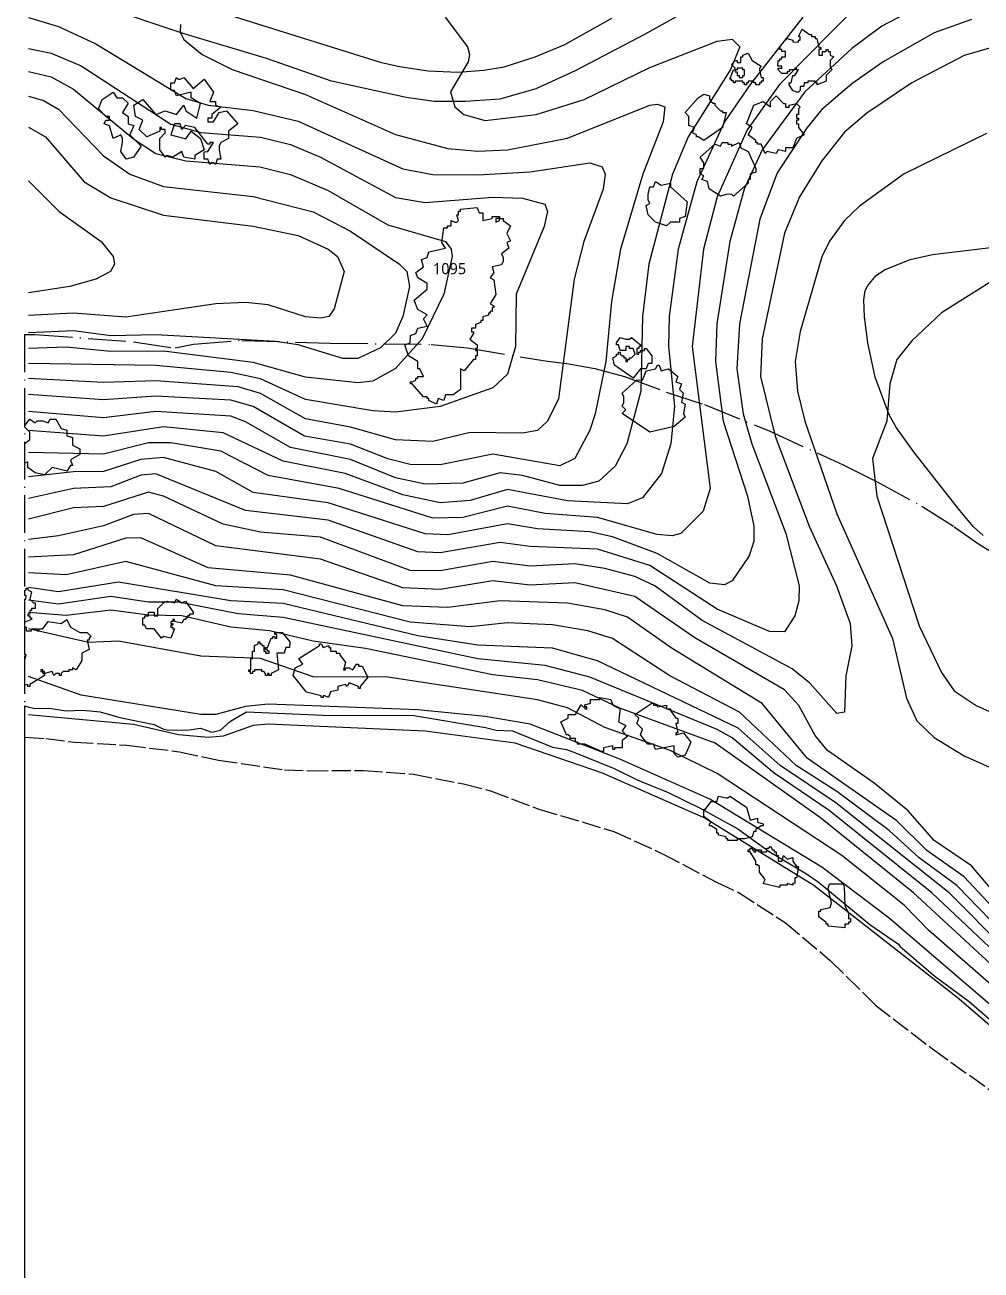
# Model space of a CAD drawing. Header units: metres. Extents: x -550 to 550, y -500 to 950.
# Drawn here: x -550 to -421.3, y 540 to 707.6 of the extents above; entities that cross this region are included whole.
import ezdxf
from ezdxf.enums import TextEntityAlignment as Align

# ---------------------------------------------------------------- set-up
doc = ezdxf.new("R2010")
doc.units = ezdxf.units.M
doc.header["$LTSCALE"] = 2
doc.linetypes.add('DASHDOT', pattern=[3.556, 2.54, -0.508, 0, -0.508])
doc.linetypes.add('DASHED', pattern=[1.524, 1.27, -0.254])
for name, color, linetype in [('SITE-FLOOD-LIMIT', 5, 'DASHED'), ('SITE-PARKING', 250, 'CONTINUOUS'), ('SITE-ROAD-GRAVEL', 32, 'CONTINUOUS'), ('SITE-SETBACK-WATER', 1, 'DASHDOT'), ('SITE-TREE-CANOPY', 94, 'CONTINUOUS'), ('SITE-WATER-EDGE', 5, 'CONTINUOUS'), ('TEXT-CONTOUR', 8, 'CONTINUOUS'), ('TOPO-CONTOUR-MAJOR', 8, 'CONTINUOUS'), ('TOPO-CONTOUR-MINOR', 9, 'CONTINUOUS')]:
    doc.layers.add(name, color=color, linetype=linetype)
doc.styles.add('OpenSans', font='OpenSans-Regular.ttf')

msp = doc.modelspace()

# ---------------------------------------------------------------- linework, layer by layer
at = {"layer": 'SITE-FLOOD-LIMIT'}
msp.add_lwpolyline([(-550, -218.65), (-550, 611.76), (-547.19, 611.56), (-543.33, 611.07), (-536.27, 610.65), (-529.2, 609.78), (-523.92, 608.64), (-515.07, 607.36), (-511.72, 607.23), (-504.4, 607.27), (-497.7, 606.74), (-490.94, 605.46), (-487.32, 604.51), (-480.81, 602.06), (-470.73, 599.06), (-464.16, 596.05), (-456.88, 592.23), (-453.97, 590.87), (-447.65, 586.79), (-441.58, 581.69), (-435.5, 575.68), (-427.79, 569.78), (-417.95, 562.72)], dxfattribs=at)
at = {"layer": 'SITE-PARKING'}
msp.add_lwpolyline([(-420.97, 638.89), (-422.32, 640.11), (-424.14, 642.25), (-430.21, 650), (-432.65, 653.39), (-433.63, 655.14), (-435.51, 660.22), (-436.52, 664.82), (-436.97, 668.32), (-437.04, 670.61), (-436.87, 671.85), (-436.49, 672.53), (-435.38, 673.89), (-434.26, 674.66), (-430.8, 676.04), (-427.81, 676.73), (-395.74, 680.59)], dxfattribs=at)
at = {"layer": 'SITE-ROAD-GRAVEL'}
for points in [[(-443.11, 719.49), (-466.57, 706.32), (-475.93, 701.43), (-481.19, 699), (-486.04, 697.64), (-490.68, 697.3), (-494.9, 697.31), (-498.65, 697.85), (-508.7, 700.04), (-517.49, 703.11), (-528.56, 706.41), (-539.69, 710.12)], [(-531.74, 711.88), (-502.18, 702.6), (-499.56, 702.02), (-495.7, 701.42), (-491.7, 701.25), (-488.22, 701.53), (-485.46, 701.98), (-481.31, 703.33), (-477.31, 704.99), (-470.97, 708.53)]]:
    msp.add_lwpolyline(points, dxfattribs=at)
at = {"layer": 'SITE-SETBACK-WATER'}
msp.add_lwpolyline([(-550, -276.7), (-550, 665.93), (-548.67, 665.96), (-535.36, 664.97), (-529.78, 664.13), (-527.31, 664.64), (-520.78, 665.15), (-508.92, 664.77), (-495.32, 664.61), (-490.43, 664.14), (-479.65, 662.34), (-477.03, 662.06), (-473.25, 661.35), (-469.29, 660.28), (-463.64, 658.2), (-458.49, 656.5), (-449.87, 653), (-439.82, 648.4), (-435.35, 646.16), (-429.25, 642.84), (-424.87, 640.07), (-421.63, 637.78), (-416.56, 634.65)], dxfattribs=at)
at = {"layer": 'SITE-TREE-CANOPY'}
for points in [[(-444.35, 706.31), (-444.11, 706.31), (-444.1, 706.06), (-443.6, 706.06), (-443.6, 705.81), (-443.36, 705.81), (-443.1, 704.57), (-442.85, 704.57), (-442.85, 704.31), (-443.1, 704.31), (-443.11, 703.56), (-442.6, 703.56), (-442.6, 704.06), (-442.1, 704.06), (-442.1, 704.31), (-441.85, 704.31), (-441.85, 704.06), (-441.6, 704.06), (-441.6, 703.56), (-441.1, 703.31), (-441.6, 702.81), (-441.6, 702.06), (-441.35, 701.56), (-442.11, 700.82), (-442.1, 700.06), (-443.35, 699.56), (-443.35, 699.8), (-443.6, 699.81), (-443.6, 700.06), (-444.6, 700.06), (-444.6, 699.81), (-445.1, 699.81), (-445.11, 699.31), (-445.6, 699.31), (-445.6, 698.81), (-445.85, 698.56), (-446.1, 698.56), (-446.6, 698.81), (-447.1, 699.57), (-447.1, 699.81), (-446.85, 699.81), (-446.6, 700.81), (-446.35, 700.81), (-445.85, 701.55), (-446.1, 701.56), (-446.1, 701.81), (-446.35, 701.81), (-446.35, 701.56), (-447.1, 701.56), (-447.1, 701.31), (-447.35, 701.31), (-447.35, 701.06), (-448.1, 701.06), (-448.6, 701.56), (-448.6, 701.81), (-448.1, 701.81), (-448.1, 702.06), (-448.61, 702.06), (-448.6, 702.82), (-448.35, 702.82), (-448.35, 703.06), (-448.11, 703.06), (-448.11, 703.32), (-447.6, 703.31), (-447.61, 704.06), (-448.1, 704.06), (-448.1, 704.31), (-448.35, 704.31), (-448.35, 704.56), (-448.1, 705.06), (-447.35, 705.81), (-446.6, 705.56), (-446.6, 705.32), (-445.86, 705.31), (-445.86, 705.56), (-445.6, 705.56), (-445.6, 706.06), (-445.85, 706.06), (-445.35, 707.06)], [(-454.35, 701.81), (-454.85, 702.31), (-454.36, 702.81), (-454.1, 702.81), (-454.1, 702.56), (-453.6, 702.56), (-453.6, 703.31), (-453.35, 703.31), (-453.35, 703.56), (-452.61, 703.81), (-452.1, 702.81), (-450.85, 702.06), (-451.11, 701.81), (-451.1, 701.56), (-450.85, 700.56), (-450.6, 700.56), (-450.6, 700.06), (-450.86, 700.06), (-450.86, 699.82), (-451.1, 699.82), (-451.1, 699.56), (-451.6, 699.56), (-451.6, 699.81), (-451.85, 699.81), (-451.85, 700.06), (-452.6, 700.06), (-452.6, 699.81), (-452.85, 699.81), (-452.85, 699.56), (-453.1, 699.56), (-453.1, 699.81), (-453.36, 699.81), (-453.36, 700.06), (-454.35, 700.06), (-454.35, 699.81), (-454.61, 699.81), (-454.6, 700.07), (-454.85, 700.07), (-454.85, 700.31), (-455.1, 700.31), (-454.6, 701.56), (-454.35, 701.56)], [(-454.35, 701.31), (-454.1, 701.31), (-454.11, 700.81), (-453.85, 700.81), (-453.85, 700.56), (-453.35, 700.56), (-453.35, 700.81), (-453.1, 700.81), (-453.1, 701.56), (-453.35, 701.57), (-453.35, 701.81), (-454.1, 701.81), (-454.1, 701.56), (-454.35, 701.56)], [(-527.35, 699.06), (-525.85, 700.31), (-524.6, 698.56), (-525.1, 697.31), (-524.36, 697.3), (-524.35, 696.82), (-523.61, 696.56), (-524.85, 695.56), (-524.85, 695.06), (-525.35, 695.06), (-525.35, 694.56), (-524.61, 694.56), (-523.85, 695.81), (-522.85, 696.06), (-521.35, 694.31), (-522.61, 693.31), (-522.6, 692.31), (-523.6, 691.81), (-523.85, 691.31), (-523.85, 690.81), (-523.6, 689.56), (-524.1, 689.56), (-524.35, 688.81), (-524.6, 689.06), (-524.85, 689.06), (-525.1, 688.81), (-525.35, 689.56), (-525.86, 689.56), (-525.85, 690.55), (-525.36, 690.57), (-524.6, 691.81), (-525.1, 691.81), (-525.1, 691.56), (-525.35, 691.56), (-527.1, 693.8), (-528.36, 694.06), (-528.85, 693.56), (-529.1, 694.31), (-529.85, 694.31), (-530.35, 692.81), (-528.35, 692.3), (-527.61, 693.31), (-526.35, 692.31), (-525.85, 690.81), (-527.1, 690.06), (-527.1, 689.56), (-528.6, 689.81), (-528.85, 690.56), (-530.1, 689.82), (-530.85, 690.06), (-531.1, 689.81), (-531.85, 690.81), (-531.85, 692.31), (-531.1, 693.07), (-531.1, 693.55), (-531.6, 693.56), (-531.6, 693.81), (-531.85, 693.81), (-531.85, 693.31), (-533.6, 692.56), (-534.61, 693.56), (-534.11, 694.8), (-535.1, 695.31), (-535.35, 696.81), (-534.1, 697.56), (-532.36, 695.56), (-531.11, 696.06), (-529.6, 695.55), (-528.6, 696.81), (-528.35, 696.06), (-526.85, 695.06), (-526.35, 697.06), (-527.6, 697.81), (-527.6, 698.56), (-529.6, 698.06), (-529.85, 698.81), (-530.35, 698.82), (-530.36, 699.81), (-529.85, 699.82), (-529.6, 700.56), (-529.35, 700.32), (-529.1, 700.32), (-528.6, 700.56)], [(-537.6, 697.81), (-536.85, 697.81), (-536.1, 697.07), (-536.85, 695.81), (-536.11, 695.31), (-536.1, 694.31), (-535.35, 694.06), (-535.85, 692.81), (-534.35, 691.31), (-535.36, 689.81), (-536.35, 689.56), (-537.1, 690.56), (-536.85, 691.81), (-536.85, 692.31), (-537.1, 692.81), (-538.1, 692.31), (-538.6, 694.05), (-539.35, 694.31), (-539.1, 694.81), (-538.6, 694.81), (-538.61, 695.31), (-539.1, 695.31), (-540.1, 696.32), (-539.6, 697.56), (-538.1, 698.56)], [(-457.85, 697.56), (-457.6, 697.56), (-457.6, 697.31), (-457.35, 697.07), (-457.1, 697.07), (-457.1, 696.81), (-456.35, 696.06), (-456.1, 696.06), (-456.1, 695.81), (-455.6, 695.81), (-456.1, 693.8), (-458.6, 692.06), (-459.36, 692.56), (-459.6, 692.56), (-459.6, 692.81), (-460.11, 693.07), (-459.85, 693.81), (-460.6, 694.06), (-460.6, 695.31), (-461.1, 695.81), (-459.35, 697.81), (-458.6, 698.31), (-457.85, 698.06)], [(-447.85, 697.06), (-447.6, 697.06), (-447.6, 696.56), (-447.1, 696.56), (-447.1, 696.81), (-446.1, 697.06), (-445.6, 696.56), (-445.85, 696.32), (-445.86, 695.56), (-446.1, 695.56), (-446.1, 695.06), (-445.85, 695.06), (-445.85, 694.81), (-446.1, 694.81), (-446.1, 694.31), (-445.85, 694.31), (-445.85, 693.81), (-445.1, 692.81), (-446.11, 692.31), (-446.61, 691.05), (-447.6, 691.06), (-447.6, 690.56), (-448.6, 690.81), (-448.85, 690.31), (-450.1, 690.56), (-450.35, 690.31), (-450.85, 691.56), (-451.35, 691.56), (-451.35, 691.81), (-451.6, 691.81), (-451.6, 692.06), (-452.6, 692.81), (-452.1, 693.81), (-452.85, 694.31), (-451.85, 696.81), (-450.6, 697.31), (-449.6, 696.57), (-449.6, 697.31), (-448.85, 698.05)], [(-453.6, 691.06), (-452.6, 690.56), (-451.6, 688.31), (-451.6, 687.81), (-452.35, 687.56), (-452.36, 686.81), (-452.6, 686.81), (-452.6, 686.31), (-454.61, 684.56), (-454.85, 684.82), (-455.6, 684.8), (-456.35, 684.56), (-457.86, 685.56), (-458.1, 686.55), (-458.85, 686.81), (-458.6, 687.31), (-459.1, 687.56), (-459.1, 688.31), (-458.6, 688.31), (-458.6, 689.06), (-459.1, 689.82), (-457.1, 691.56), (-456.35, 691.31), (-456.11, 691.81), (-455.35, 691.81), (-455.35, 691.56), (-454.86, 691.56), (-454.85, 691.31), (-453.85, 691.81)], [(-464.35, 686.06), (-463.1, 686.31), (-463.1, 685.81), (-460.85, 683.81), (-461.1, 681.81), (-461.85, 681.57), (-461.85, 681.07), (-463.1, 681.06), (-463.6, 680.56), (-465.1, 681.06), (-466.1, 682.06), (-466.35, 683.31), (-465.85, 683.56), (-466.1, 684.06), (-466.1, 684.81), (-465.85, 685.81), (-465.35, 685.81), (-465.1, 686.56)], [(-485.6, 681.57), (-485.6, 681.31), (-484.6, 680.56), (-485.1, 679.56), (-484.6, 678.56), (-485.1, 678.31), (-484.85, 677.56), (-485.85, 676.81), (-485.6, 676.32), (-485.6, 675.81), (-485.85, 675.31), (-487.1, 675.06), (-486.85, 674.31), (-487.35, 673.56), (-486.85, 673.31), (-486.6, 671.31), (-487.35, 670.06), (-486.85, 669.81), (-486.85, 669.57), (-487.1, 669.57), (-487.1, 669.06), (-487.35, 669.07), (-487.35, 668.81), (-487.6, 668.81), (-487.6, 668.56), (-488.35, 668.31), (-488.35, 667.81), (-488.6, 667.81), (-488.6, 667.57), (-489.35, 667.31), (-489.35, 666.81), (-489.85, 666.81), (-489.85, 666.31), (-489.6, 666.31), (-489.6, 666.06), (-490.1, 665.31), (-489.1, 664.56), (-489.1, 664.06), (-489.35, 664.06), (-489.35, 663.81), (-489.1, 663.81), (-489.11, 663.06), (-489.35, 663.06), (-489.35, 662.56), (-489.6, 662.56), (-490.85, 661.06), (-491.36, 661.31), (-491.35, 658.56), (-492.35, 657.82), (-493.35, 657.81), (-493.6, 657.06), (-494.35, 657.31), (-494.6, 656.56), (-495.6, 657.06), (-495.6, 657.31), (-495.85, 657.31), (-495.85, 657.56), (-496.35, 657.56), (-497.85, 659.31), (-498.1, 659.31), (-498.11, 659.56), (-497.85, 659.56), (-497.35, 659.81), (-497.35, 660.06), (-497.1, 660.06), (-497.1, 660.31), (-496.35, 660.31), (-496.85, 661.31), (-497.1, 661.31), (-497.1, 662.32), (-498.35, 663.06), (-498.85, 664.57), (-498.11, 664.81), (-498.1, 665.81), (-497.35, 666.06), (-497.11, 666.81), (-495.85, 667.06), (-496.35, 668.07), (-495.85, 668.57), (-497.1, 669.31), (-497.61, 670.56), (-495.85, 672.06), (-495.85, 672.81), (-497.1, 673.56), (-497.35, 674.31), (-496.35, 675.06), (-496.6, 676.06), (-495.85, 676.31), (-495.6, 677.06), (-493.35, 677.56), (-493.85, 678.31), (-493.6, 680.31), (-493.1, 680.31), (-493.1, 680.56), (-492.6, 680.56), (-492.6, 681.31), (-492.1, 681.06), (-491.85, 681.06), (-491.6, 681.31), (-491.85, 682.06), (-491.6, 682.06), (-491.6, 682.56), (-491.35, 682.56), (-491.35, 682.81), (-489.11, 683.06), (-488.85, 682.32), (-488.36, 682.31), (-488.35, 681.31), (-487.1, 681.56), (-487.1, 681.81), (-486.1, 681.81), (-486.1, 681.56)], [(-486.6, 681.56), (-486.6, 681.06), (-486.1, 681.31), (-486.1, 681.56)], [(-467.1, 664.56), (-467.1, 664.31), (-467.35, 664.31), (-467.35, 664.06), (-467.6, 664.07), (-467.6, 663.31), (-467.35, 663.31), (-467.35, 663.56), (-467.1, 663.56), (-467.11, 663.81), (-466.6, 663.81), (-466.6, 664.06), (-466.35, 664.06), (-465.6, 663.06), (-465.61, 662.06), (-466.1, 662.06), (-466.35, 661.32), (-467.1, 661.31), (-468.1, 660.06), (-470.61, 661.81), (-470.85, 662.81), (-470.35, 663.06), (-470.35, 663.31), (-470.1, 663.31), (-470.1, 663.56), (-469.85, 663.56), (-469.85, 663.31), (-469.6, 663.06), (-469.35, 663.06), (-469.35, 662.81), (-469.1, 662.81), (-469.1, 662.31), (-468.85, 662.31), (-468.86, 662.57), (-468.6, 662.56), (-468.6, 662.81), (-468.35, 662.81), (-467.85, 663.31), (-468.1, 664.07), (-468.6, 664.06), (-468.6, 664.31), (-469.1, 664.31), (-469.1, 663.81), (-469.85, 663.81), (-470.1, 664.56), (-470.36, 664.56), (-470.36, 664.81), (-469.86, 665.56), (-469.1, 665.31), (-468.6, 665.31), (-468.35, 665.56)], [(-464.35, 661.06), (-463.35, 661.31), (-462.1, 660.31), (-462.35, 659.56), (-461.6, 659.31), (-461.85, 658.56), (-461.36, 658.06), (-461.6, 656.82), (-461.1, 656.56), (-461.35, 655.31), (-461.1, 654.81), (-462.6, 653.56), (-465.85, 652.81), (-469.6, 655.31), (-469.1, 655.81), (-469.6, 656.31), (-469.36, 656.81), (-469.35, 657.56), (-469.6, 658.06), (-467.6, 659.82), (-466.85, 659.81), (-466.35, 661.06), (-465.1, 661.31), (-464.85, 661.81), (-464.6, 661.81)], [(-549.35, 654.56), (-548.6, 654.06), (-548.35, 654.31), (-547.6, 654.31), (-546.85, 654.07), (-546.6, 654.55), (-545.85, 654.56), (-545.1, 653.31), (-544.35, 653.06), (-544.35, 652.32), (-543.6, 652.06), (-543.6, 651.06), (-542.6, 650.56), (-542.6, 649.81), (-543.85, 649.06), (-543.6, 648.31), (-543.85, 648.31), (-544.35, 647.55), (-546.35, 648.06), (-547.35, 647.06), (-548.6, 647.31), (-549.61, 648.06), (-549.6, 648.81), (-550, 648.61), (-550, 651.26), (-549.35, 651.81), (-549.35, 652.81), (-550, 653.46), (-550, 653.7)], [(-549.85, 631.56), (-549.85, 631.81), (-549.6, 631.81), (-549.6, 631.56), (-549.1, 631.31), (-549.35, 630.31), (-548.85, 629.81), (-548.6, 629.81), (-548.6, 629.06), (-549.1, 629.06), (-549.1, 628.81), (-549.35, 628.81), (-549.35, 628.31), (-549.61, 628.31), (-549.6, 628.06), (-549.35, 628.06), (-549.35, 627.81), (-549.1, 627.81), (-549.1, 627.56), (-550, 627.2), (-550, 630.31), (-549.86, 630.31), (-549.85, 630.81), (-550, 630.81), (-550, 631.48)], [(-528.85, 629.81), (-528.36, 630.06), (-527.35, 628.56), (-527.35, 628.31), (-527.85, 628.31), (-527.85, 628.06), (-528.11, 628.07), (-528.11, 627.81), (-528.35, 627.81), (-528.35, 627.57), (-528.6, 627.57), (-528.85, 627.07), (-529.85, 627.31), (-529.85, 627.56), (-530.1, 627.56), (-530.1, 627.31), (-530.35, 627.31), (-530.35, 627.06), (-530.1, 627.06), (-530.1, 626.81), (-530.35, 626.81), (-530.35, 626.56), (-530.1, 626.56), (-530.1, 626.31), (-529.85, 626.31), (-530.35, 625.07), (-531.35, 625.31), (-531.6, 625.06), (-532.6, 626.31), (-533.61, 626.32), (-533.85, 626.81), (-534.1, 626.81), (-534.1, 627.81), (-533.85, 627.81), (-533.85, 628.06), (-533.35, 628.06), (-533.35, 628.56), (-532.61, 628.56), (-532.6, 628.06), (-532.1, 628.06), (-532.1, 629.06), (-531.35, 629.81), (-530.85, 630.06), (-529.85, 629.81), (-529.6, 630.31)], [(-549.85, 622.81), (-550, 622.81), (-550, 626.56), (-549.85, 626.56), (-549.85, 626.06), (-549.1, 626.06), (-549.1, 626.32), (-548.35, 626.31), (-548.35, 626.06), (-548.1, 626.06), (-548.11, 626.31), (-547.6, 626.31), (-546.85, 627.31), (-545.1, 627.05), (-544.35, 627.57), (-543.85, 626.56), (-542.6, 625.81), (-541.6, 625.82), (-541.1, 625.31), (-541.35, 625.06), (-541.35, 624.81), (-541.61, 624.81), (-541.35, 623.56), (-542.35, 623.06), (-542.35, 622.06), (-543.1, 620.81), (-543.61, 621.06), (-543.61, 620.81), (-544.1, 620.81), (-544.1, 620.56), (-544.86, 620.56), (-545.1, 620.31), (-545.1, 620.06), (-545.36, 620.06), (-545.35, 620.31), (-545.85, 620.31), (-546.1, 620.06), (-546.35, 620.56), (-547.35, 620.31), (-547.35, 620.06), (-549.35, 618.81), (-549.35, 618.56), (-549.61, 618.56), (-549.6, 618.81), (-550, 618.73), (-550, 622.21)], [(-514.35, 624.56), (-514.36, 623.81), (-514.85, 623.81), (-515.1, 623.06), (-516.1, 623.06), (-515.86, 620.81), (-516.85, 620.31), (-516.85, 620.06), (-517.1, 620.06), (-517.1, 620.31), (-517.35, 620.31), (-517.35, 620.06), (-517.6, 620.06), (-517.6, 620.31), (-517.85, 620.56), (-518.1, 620.56), (-518.1, 620.81), (-519.1, 620.81), (-519.1, 620.56), (-519.35, 620.56), (-519.35, 620.31), (-519.61, 620.31), (-519.61, 620.56), (-519.85, 620.56), (-519.85, 620.81), (-519.6, 620.81), (-519.6, 622.31), (-519.35, 622.31), (-519.36, 623.31), (-519.1, 623.31), (-519.1, 624.06), (-518.6, 624.31), (-518.6, 624.56), (-518.35, 624.56), (-518.35, 624.31), (-518.1, 624.31), (-518.1, 624.06), (-517.85, 624.06), (-517.85, 623.31), (-517.6, 623.31), (-517.6, 623.06), (-517.1, 623.06), (-517.1, 623.31), (-517.35, 623.31), (-517.35, 623.56), (-517.6, 623.56), (-517.6, 623.81), (-517.35, 623.81), (-516.85, 625.06), (-516.6, 625.06), (-516.6, 625.31), (-516.35, 625.31), (-516.35, 625.06), (-516.1, 625.06), (-516.1, 625.56), (-516.35, 625.56), (-516.35, 625.81), (-515.35, 625.81)], [(-509.85, 623.81), (-509.1, 624.06), (-509.1, 623.81), (-508.85, 623.81), (-508.85, 623.31), (-508.1, 623.31), (-508.1, 623.06), (-507.6, 623.06), (-507.6, 622.81), (-506.85, 621.81), (-507.1, 620.81), (-506.85, 620.8), (-506.85, 621.06), (-506.35, 621.06), (-505.85, 620.81), (-505.35, 621.56), (-505.1, 621.56), (-505.1, 621.31), (-504.61, 621.31), (-503.85, 619.81), (-504.86, 618.55), (-504.86, 618.31), (-505.1, 618.31), (-505.1, 618.56), (-506.35, 619.06), (-506.6, 618.56), (-506.85, 618.81), (-507.85, 618.56), (-507.85, 618.06), (-508.85, 617.82), (-509.11, 617.06), (-509.6, 617.32), (-509.85, 617.31), (-509.85, 617.06), (-510.1, 617.06), (-510.1, 617.31), (-512.1, 617.81), (-513.86, 620.06), (-513.6, 621.06), (-512.6, 621.56), (-513.1, 622.32), (-510.35, 624.06), (-510.35, 624.31), (-510.1, 624.31)], [(-547.6, 620.81), (-547.85, 620.81), (-547.85, 620.56), (-547.6, 620.56)], [(-547.36, 620.56), (-547.6, 620.56), (-547.6, 620.31), (-547.35, 620.31)], [(-474.6, 616.07), (-473.85, 616.31), (-473.85, 616.81), (-472.6, 616.81), (-472.6, 617.06), (-471.1, 616.81), (-470.85, 616.06), (-469.86, 615.56), (-470.1, 613.81), (-469.1, 613.31), (-469.6, 612.57), (-468.85, 611.81), (-469.6, 611.31), (-469.6, 610.31), (-470.6, 610.31), (-470.6, 610.06), (-470.85, 610.06), (-470.85, 610.56), (-472.1, 610.31), (-472.1, 609.81), (-472.35, 609.81), (-474.6, 610.81), (-475.6, 610.8), (-475.6, 611.06), (-475.85, 611.06), (-475.85, 611.56), (-476.6, 611.56), (-476.6, 611.81), (-476.85, 612.06), (-477.1, 612.06), (-477.85, 613.81), (-476.85, 614.31), (-476.85, 614.81), (-475.85, 614.81), (-475.1, 616.07), (-474.85, 615.81), (-474.6, 615.81)], [(-474.6, 615.56), (-474.35, 615.56), (-474.35, 615.81), (-474.6, 615.81)], [(-465.35, 616.06), (-464.86, 616.06), (-464.86, 615.81), (-463.61, 616.06), (-463.6, 615.56), (-463.1, 615.56), (-463.1, 615.31), (-462.35, 614.31), (-462.11, 614.31), (-462.1, 613.56), (-462.35, 613.56), (-462.1, 612.31), (-462.35, 612.31), (-462.35, 612.07), (-461.35, 612.31), (-460.35, 611.06), (-461.1, 609.31), (-462.11, 609.06), (-462.6, 609.56), (-462.6, 610.56), (-465.1, 610.06), (-465.35, 610.81), (-466.11, 610.81), (-467.1, 612.06), (-466.85, 612.81), (-467.6, 613.56), (-467.35, 614.31), (-467.86, 614.81), (-465.6, 616.31), (-465.35, 616.31)], [(-452.85, 602.31), (-452.35, 600.56), (-451.35, 600.82), (-451.35, 600.31), (-450.6, 600.06), (-450.6, 599.81), (-450.86, 599.81), (-451.6, 599.31), (-451.6, 599.06), (-451.85, 599.06), (-452.1, 598.31), (-453.11, 598.06), (-454.1, 598.06), (-454.1, 597.82), (-455.35, 597.81), (-455.35, 598.06), (-455.6, 598.06), (-455.6, 598.31), (-456.6, 598.56), (-456.6, 598.81), (-456.85, 598.81), (-456.85, 599.31), (-457.6, 599.81), (-457.85, 599.81), (-457.85, 600.06), (-457.6, 600.31), (-458.6, 601.06), (-458.6, 602.06), (-458.35, 602.06), (-457.6, 603.06), (-456.85, 603.06), (-456.6, 603.81), (-455.6, 603.56), (-455.35, 603.56), (-455.11, 603.81)], [(-449.35, 596.56), (-449.1, 596.56), (-449.11, 596.31), (-448.85, 596.31), (-448.85, 595.81), (-448.6, 595.81), (-448.6, 595.06), (-448.1, 595.06), (-447.85, 595.82), (-447.35, 595.31), (-446.6, 595.56), (-446.6, 595.06), (-446.1, 594.31), (-445.85, 594.31), (-446.1, 592.81), (-446.35, 592.81), (-446.35, 592.06), (-446.6, 592.07), (-446.6, 591.81), (-447.36, 592.06), (-447.35, 591.81), (-448.35, 591.81), (-448.35, 591.56), (-448.6, 591.56), (-450.6, 592.06), (-450.35, 592.56), (-451.1, 593.56), (-451.1, 594.31), (-451.35, 594.56), (-451.6, 594.56), (-451.6, 595.06), (-452.35, 596.31), (-452.6, 596.31), (-452.6, 596.56), (-452.35, 596.56), (-452.36, 596.81), (-452.1, 596.81), (-452.1, 596.56), (-451.85, 596.56), (-451.85, 596.31), (-451.6, 596.31), (-451.6, 596.56), (-450.85, 596.57), (-450.85, 596.31), (-450.1, 596.31), (-450.1, 596.81), (-449.86, 596.81), (-449.6, 597.06)], [(-441.85, 591.38), (-441.65, 592), (-439.88, 592), (-439.71, 591.64), (-439.6, 589.06), (-439.1, 588.06), (-439.1, 587.3), (-438.85, 587.32), (-438.85, 586.82), (-439.11, 586.82), (-439.11, 586.56), (-439.6, 586.56), (-439.6, 586.06), (-441.85, 586.31), (-441.85, 586.56), (-442.1, 586.56), (-442.1, 586.81), (-443.1, 587.56), (-443.11, 588.31), (-442.85, 588.31), (-442.85, 588.56), (-441.6, 588.81), (-441.4, 589.42)]]:
    msp.add_lwpolyline(points, close=True, dxfattribs=at)
at = {"layer": 'SITE-WATER-EDGE'}
msp.add_lwpolyline([(-550, -226.74), (-550, 615.97), (-549.6, 615.84), (-548.68, 615.62), (-546.67, 615.63), (-544.49, 615.27), (-542.18, 615.38), (-539.86, 615.16), (-537.23, 614.37), (-532.59, 613.44), (-531.43, 612.85), (-530.85, 612.73), (-528.21, 612.67), (-526.36, 612.95), (-524.81, 612.4), (-523.68, 612.66), (-522.33, 613.9), (-520.16, 615.15), (-509.83, 614.72), (-497.63, 614.66), (-488, 613.04), (-486.54, 612.66), (-484.33, 612.6), (-478.95, 610.39), (-477.08, 610.06), (-475.87, 609.65), (-470.65, 607.54), (-467.58, 605.98), (-463.4, 604.27), (-459.1, 602.16), (-454, 599.39), (-449.8, 596.35), (-444.76, 593.35), (-443.19, 592.25), (-436.25, 586.51), (-432.38, 583.88), (-432.17, 583.54), (-427.46, 579.52), (-422.88, 576.17), (-416.73, 570.81)], dxfattribs=at)
at = {"layer": 'TOPO-CONTOUR-MAJOR'}
for points in [[(-445.26, 708.68), (-452.35, 699.61), (-455.79, 694.57), (-459.52, 686.51), (-462.05, 677.44), (-463.25, 668.37), (-463.36, 664.34), (-462.54, 656.28), (-463.02, 651.24), (-464.29, 647.21), (-466.87, 643.96), (-468.89, 643.16), (-476.95, 643.55), (-485.01, 645.06), (-490.05, 643.61), (-494.08, 643.3), (-499.12, 644.35), (-506.9, 647.21), (-515.24, 648.9), (-523.3, 652.72), (-531.36, 653.51), (-539.42, 652.24), (-549.5, 653.01)], [(-549.5, 701.35), (-546.47, 700.61), (-543.45, 698.99), (-535.39, 692.29), (-532.37, 690.3), (-528.34, 689.31), (-518.35, 688.52), (-514.23, 687.46), (-509.19, 685.32), (-501.13, 680.7), (-493.39, 678.45), (-492.59, 677.44), (-492.47, 676.43), (-493.58, 671.39), (-496.53, 665.35), (-500.12, 661.38), (-503.15, 659.68), (-505.16, 659.44), (-512.21, 660.18), (-519.27, 662.19), (-531.36, 663.68), (-538.41, 663.67), (-544.46, 664.26), (-549.5, 664.08)], [(-420.52, 692.99), (-431.61, 687.55), (-437.65, 683.2), (-439.67, 681.31), (-441.68, 678.52), (-442.69, 676.38), (-445.61, 666.36), (-446.3, 662.33), (-445.96, 658.3), (-444.98, 654.27), (-440.67, 641.81), (-433.2, 625.04), (-431.31, 616.98), (-429.93, 613.96), (-427.57, 611.71), (-423.54, 609.21), (-413.47, 604.72)], [(-416.89, 587.76), (-422.54, 594.4), (-427.59, 597.84), (-431.13, 601.87), (-435.64, 605.53), (-441.95, 609.93), (-443.59, 611.95), (-445.81, 615.98), (-447.73, 618.12), (-459.82, 625.09), (-467.88, 630.66), (-475.94, 632.51), (-481.99, 632.18), (-487.02, 632.77), (-494.08, 631.61), (-499.12, 631.82), (-510.2, 635.69), (-524.31, 637.48), (-533.37, 641.87), (-535.39, 641.72), (-539.42, 640.2), (-545.47, 638.82), (-549.5, 638.34)], [(-416.49, 577.98), (-430.34, 590.79), (-442.87, 600.86), (-457.07, 610.94), (-469.89, 615.63), (-474.93, 618.04), (-480.98, 619.47), (-487.02, 620.15), (-504.15, 623.69), (-511.21, 624.68), (-517.08, 626.05), (-522.29, 626.55), (-528.89, 628.07), (-533.37, 628.15), (-538.41, 628.83), (-544.46, 628.12), (-549.5, 628.5)]]:
    msp.add_lwpolyline(points, dxfattribs=at)
at = {"layer": 'TOPO-CONTOUR-MINOR'}
for points in [[(-427.57, 711.18), (-434.63, 707.46), (-438.66, 704.43), (-445, 698.6), (-450.75, 690.79), (-453.16, 685.5), (-455.07, 678.45), (-456.86, 667.36), (-457.01, 662.33), (-455.98, 654.27), (-452.7, 644.19), (-451.84, 640.16), (-451.88, 638.14), (-452.5, 636.13), (-454.78, 632.77), (-455.79, 632.26), (-457.8, 632.47), (-464.86, 636.45), (-470.9, 638.71), (-473.93, 639.38), (-480.98, 639.78), (-485.01, 640.44), (-493.07, 638.97), (-496.09, 639.09), (-509.19, 643.29), (-519.27, 644.66), (-524.31, 647.5), (-531.36, 649.39), (-534.38, 649.12), (-539.42, 647.52), (-543.45, 647.47), (-549.5, 646.78)], [(-437.65, 710.48), (-448.39, 699.61), (-452.77, 693.49), (-456.81, 684.49), (-458.63, 677.44), (-460.14, 664.34), (-457.76, 645.2), (-458.7, 642.17), (-461.71, 639.15), (-462.84, 638.84), (-464.86, 639), (-472.92, 641.29), (-479.97, 641.87), (-485.01, 642.82), (-491.05, 641.33), (-495.09, 641.23), (-507.69, 645.2), (-517.25, 646.97), (-523.64, 650.23), (-530.35, 651.38), (-533.37, 651.36), (-539.42, 649.82), (-549.5, 650.05)], [(-493.4, 708.68), (-490.42, 704.65), (-490.12, 703.64), (-490.33, 702.63), (-492.71, 698.6), (-492.11, 696.58), (-490.91, 695.58), (-488.03, 694.74), (-481.17, 695.58), (-474.69, 697.59), (-465.86, 701.89), (-456.8, 705.45), (-454.78, 705.71), (-453.76, 704.65), (-455, 701.62), (-460.69, 692.55), (-462.83, 687.52), (-466, 675.43), (-466.87, 668.37), (-467.08, 658.3), (-468.94, 651.24), (-470.55, 648.22), (-472.74, 646.2), (-474.93, 645.62), (-477.96, 645.62), (-482.99, 646.96), (-486.02, 647.33), (-491.05, 645.94), (-496.09, 645.78), (-500.12, 646.66), (-506.17, 649.1), (-514.23, 650.75), (-520.28, 654.2), (-522.29, 654.93), (-532.37, 655.56), (-539.42, 654.72), (-549.5, 655.56)], [(-549.5, 708.63), (-545.47, 707.42), (-540.43, 705.08), (-528.34, 697.72), (-525.31, 696.83), (-519.27, 696.08), (-513.22, 694.64), (-499.12, 688.23), (-495.09, 687.47), (-489.04, 687.43), (-481.99, 687.83), (-473.93, 689.03), (-472.3, 688.52), (-471.87, 687.52), (-472.15, 685.5), (-474.73, 678.45), (-476.06, 673.41), (-478.15, 657.29), (-479.64, 654.27), (-480.98, 653.04), (-482.99, 652.64), (-490.05, 652.77), (-495.09, 651.53), (-500.12, 651.77), (-506.17, 653.48), (-512.21, 654.58), (-518.26, 658.02), (-521.28, 658.91), (-532.37, 659.72), (-539.42, 659.46), (-549.5, 660.02)], [(-422.54, 708.36), (-427.57, 706.55), (-434.44, 702.63), (-438.66, 699.69), (-442.69, 696.22), (-444.7, 693.82), (-448.73, 687.69), (-451.04, 681.47), (-453.8, 667.36), (-454.15, 661.32), (-453.3, 655.27), (-452.14, 651.24), (-447.57, 639.15), (-445.77, 632.1), (-445.8, 630.08), (-446.34, 628.07), (-447.73, 625.94), (-449.74, 625.95), (-456.8, 628.97), (-465.86, 634.83), (-472.92, 637.05), (-481.99, 637.42), (-486.02, 637.94), (-494.08, 636.54), (-497.1, 636.68), (-509.19, 640.96), (-520.28, 642.25), (-532.37, 647.18), (-534.38, 646.99), (-538.41, 645.42), (-543.45, 645.22), (-549.5, 643.86)], [(-529.04, 707.67), (-529.11, 706.66), (-528.6, 705.65), (-526.12, 703.64), (-522.09, 701.62), (-512.21, 698.24), (-500.12, 692.86), (-493.07, 690.99), (-489.04, 690.61), (-485.01, 690.82), (-476.95, 692.35), (-465.86, 696.8), (-464.86, 696.97), (-463.82, 696.58), (-464.06, 694.57), (-466.81, 687.52), (-469.82, 677.44), (-471.04, 670.39), (-471.79, 662.33), (-473.24, 655.27), (-473.93, 653.07), (-475.95, 649.23), (-477.96, 648.28), (-487.02, 649.84), (-494.08, 648.38), (-498.11, 648.46), (-501.13, 649.2), (-506.17, 651.18), (-512.37, 652.25), (-519.27, 656.24), (-522.29, 657.11), (-532.37, 657.65), (-539.42, 657.15), (-549.5, 657.88)], [(-419.51, 704.68), (-423.54, 703.48), (-430.6, 699.81), (-436.64, 695.72), (-439.67, 693.17), (-442.69, 689.32), (-445.71, 684.48), (-447.73, 679.58), (-450.75, 665.35), (-450.96, 660.31), (-448.98, 652.25), (-444.41, 640.16), (-440.72, 632.1), (-438.87, 627.06), (-438.68, 624.04), (-439.47, 620.01), (-439.67, 615.12), (-440.67, 614.94), (-444.34, 619), (-446.72, 620.94), (-458.81, 627.45), (-465.17, 632.1), (-467.88, 633.37), (-471.91, 634.45), (-475.94, 635.06), (-481.99, 634.77), (-487.02, 635.4), (-494.08, 634.12), (-498.11, 634.18), (-510.2, 638.66), (-518.26, 639.35), (-523.3, 640.41), (-531.36, 644.18), (-533.37, 644.7), (-539.42, 642.78), (-543.45, 642.63), (-549.5, 641.09)], [(-549.5, 704.46), (-546.47, 703.82), (-542.44, 702.1), (-530.35, 694.26), (-526.32, 693.12), (-518.26, 692.49), (-514.23, 691.51), (-510.2, 689.81), (-500.12, 684.38), (-496.09, 683.7), (-487.02, 684.43), (-482.99, 684.28), (-480.02, 683.49), (-479.63, 682.48), (-480.09, 680.46), (-483.84, 671.39), (-483.96, 664.34), (-485.01, 660.6), (-487.02, 658.77), (-494.08, 656.27), (-500.12, 655.47), (-503.15, 655.67), (-512.21, 657.19), (-518.26, 659.96), (-522.29, 660.84), (-532.37, 661.76), (-549.5, 662.06)], [(-549.5, 698.02), (-547.48, 697.45), (-545.47, 696.26), (-539.42, 689.99), (-535.86, 687.52), (-531.36, 685.87), (-519.27, 684.53), (-511.21, 682.45), (-506.17, 679.85), (-499.56, 675.43), (-498.6, 674.42), (-498.22, 672.4), (-499.11, 668.37), (-500.12, 666.14), (-502.14, 664.17), (-505.16, 662.72), (-507.18, 662.73), (-513.22, 664.56), (-516.24, 665.01), (-532.37, 665.92), (-538.41, 665.77), (-543.45, 666.45), (-549.5, 666.18)], [(-549.5, 693.87), (-547.21, 692.55), (-542.01, 686.51), (-538.41, 684.36), (-531.36, 682), (-519.27, 680.53), (-513.22, 679.26), (-509.15, 677.44), (-507.92, 676.43), (-507.01, 674.42), (-508.35, 669.38), (-509.09, 668.37), (-510.2, 668.15), (-512.21, 668.31), (-517.25, 669.95), (-520.28, 670.24), (-524.31, 670.07), (-536.4, 668.27), (-543.45, 668.8), (-549.5, 668.48)], [(-549.5, 686.62), (-545.37, 682.48), (-539.75, 678.45), (-538.11, 676.43), (-537.95, 675.43), (-538.48, 674.42), (-540.43, 673.41), (-543.96, 672.4), (-549.5, 671.53)], [(-417.75, 674.42), (-426.57, 668.86), (-430.6, 665.11), (-432.61, 662.59), (-433.53, 659.3), (-433.96, 654.27), (-435.89, 649.23), (-435.32, 644.19), (-429.59, 626.71), (-426.57, 620.43), (-424.87, 617.99), (-421.91, 615.98), (-410.45, 610.83)], [(-412.46, 581.08), (-423.54, 592.94), (-428.58, 596.47), (-432.61, 600.47), (-444.7, 608.92), (-450.75, 616.26), (-462.84, 623.69), (-468.89, 627.9), (-471.91, 628.88), (-476.95, 629.76), (-486.02, 630.1), (-493.07, 629.2), (-499.12, 629.43), (-514.23, 633.54), (-525.31, 634.52), (-534.38, 638.59), (-536.4, 638.54), (-543.45, 636.29), (-549.5, 635.98)], [(-412.46, 579.35), (-424.52, 591.79), (-429.59, 595.49), (-433.62, 599.18), (-440.67, 604.43), (-446.15, 607.91), (-453.77, 615.12), (-463.17, 620.01), (-470.9, 625.04), (-474.2, 626.05), (-478.96, 626.88), (-485.01, 627.14), (-490.05, 626.61), (-498.11, 627.22), (-515.24, 631.56), (-524.31, 632.1), (-536.4, 635.39), (-544.46, 633.6), (-549.5, 633.86)], [(-410.45, 575.57), (-425.56, 590.77), (-440.84, 602.88), (-448.3, 607.91), (-453.95, 612.95), (-472.92, 622.03), (-478.96, 623.72), (-489.04, 624.11), (-497.1, 625.38), (-515.24, 629.72), (-522.29, 630.08), (-537.4, 632.61), (-545.47, 631.31), (-549.5, 631.89)], [(-415.48, 579.07), (-427.89, 590.79), (-441.7, 601.87), (-449.1, 606.91), (-454.78, 611.67), (-456.8, 612.79), (-473.93, 619.81), (-479.97, 621.38), (-489.04, 622.3), (-515.24, 627.86), (-521.28, 628.32), (-529.34, 629.9), (-533.37, 629.92), (-538.41, 630.69), (-545.47, 629.66), (-549.5, 630.16)], [(-417.5, 576.31), (-428.35, 585.75), (-431.61, 589.12), (-440.02, 595.82), (-456.8, 606.83), (-463.12, 609.93), (-471.91, 613.03), (-476.95, 615.69), (-480.98, 616.78), (-501.13, 619.8), (-511.21, 619.88), (-518.26, 622.35), (-526.32, 622.65), (-537.4, 624.66), (-541.44, 624.5), (-549.5, 626.31)], [(-413.47, 570.11), (-433.62, 587.38), (-442.69, 594.23), (-457.8, 603.4), (-469.89, 608.79), (-481.99, 613.48), (-488.03, 614.5), (-497.1, 615.4), (-517.25, 616.17), (-520.28, 615.89), (-524.31, 614.8), (-526.32, 614.8), (-542.44, 617.4), (-549.5, 619.91)], [(-414.48, 568.12), (-424.5, 576.68), (-443.76, 591.79), (-458.53, 600.86), (-472.25, 606.91), (-484, 610.93), (-496.09, 612.56), (-517.25, 613.48), (-519.27, 613.3), (-523.3, 611.89), (-525.31, 611.68), (-529.34, 612.07), (-535.39, 613.44), (-549.5, 614.75)]]:
    msp.add_lwpolyline(points, dxfattribs=at)

# ---------------------------------------------------------------- texts
at = {"layer": 'TEXT-CONTOUR', "style": 'OpenSans'}
msp.add_text('1095', height=1.5, dxfattribs=at).set_placement((-492.83, 674.81), align=Align.MIDDLE_CENTER)

doc.saveas('drawing.dxf')
